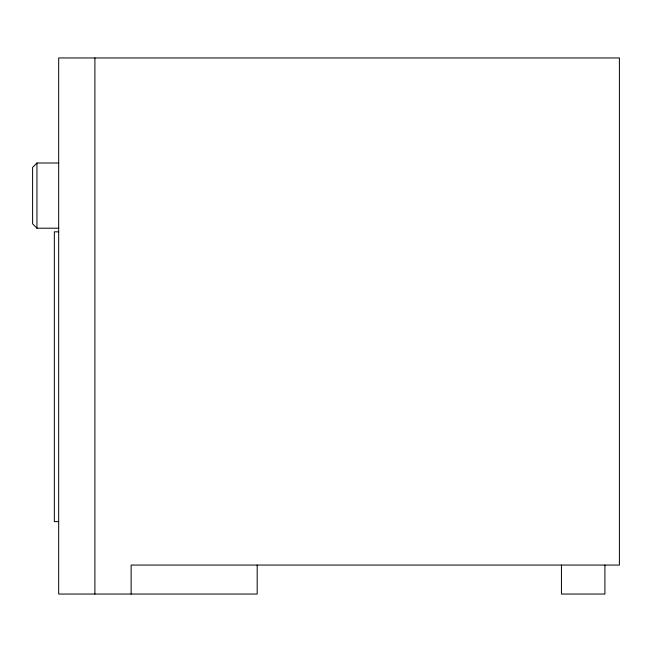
<?xml version="1.0" encoding="UTF-8"?>
<svg xmlns="http://www.w3.org/2000/svg" width="652" height="652" viewBox="0 0 652 652"><rect width="100%" height="100%" fill="white"/><g stroke="black" fill="none" stroke-linecap="round" stroke-linejoin="round"><path stroke-width="0.98" d="M58.68 163L36.944 163L32.6 167.385L32.6 223.815L36.944 228.2L58.68 228.2M58.68 231.819L54.336 231.819L54.336 521.6L58.68 521.6M604.909 565.064L604.909 594.045L561.445 594.045L561.445 565.064M257.181 565.064L257.181 594.045L58.68 594.045L58.68 57.955L619.4 57.955L619.4 565.064L131.125 565.064L131.125 594.045M94.899 57.955L94.899 594.045M36.944 163L36.944 228.2"/></g></svg>
